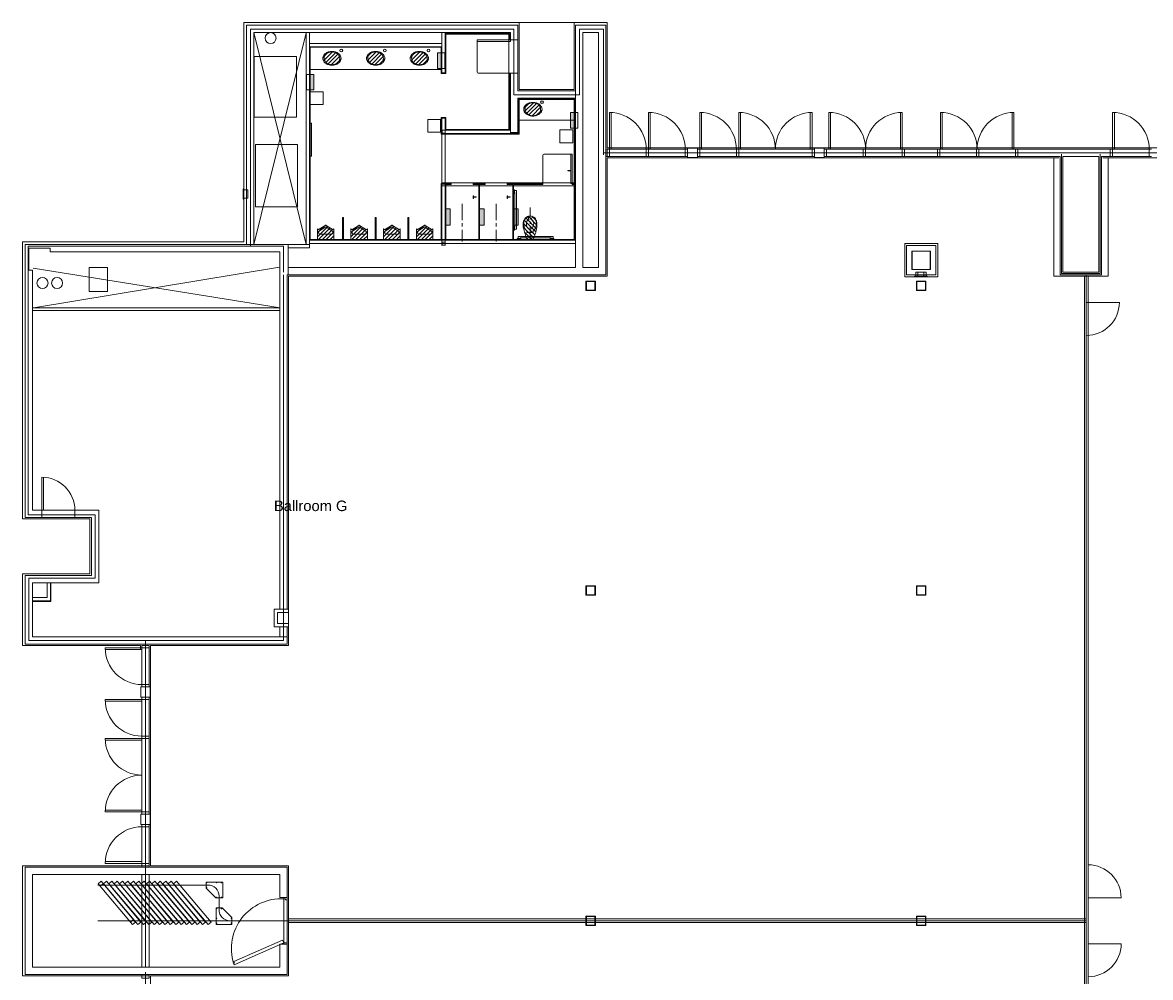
# Model space of a CAD drawing. Header units: inches. Extents: x -413 to 2782, y 7273 to 9795.
# Drawn here: x -413 to 816, y 8738 to 9778 of the extents above; entities that cross this region are included whole.
import ezdxf

# ---------------------------------------------------------------- set-up
doc = ezdxf.new("R2010")
doc.units = ezdxf.units.IN
doc.header["$LTSCALE"] = 16.5
doc.header["$MEASUREMENT"] = 0
doc.linetypes.add('Dash Style-2', pattern=[0.646667, 0.431213, -0.215454])
doc.linetypes.add('Dash Style-6', pattern=[1.724243, 1.077881, -0.215454, 0.215454, -0.215454])
doc.layers.get('0').update_dxf_attribs({"lineweight": 15})
for name, color, linetype, lineweight in [('A-0', 7, 'Continuous', 15), ('A-CONC-OPNG', 3, 'Continuous', 15), ('A-DOOR', 2, 'Continuous', 15), ('A-EQPM', 5, 'Continuous', 15), ('A-FLOR-HRAL', 5, 'Continuous', 15), ('A-FLOR-OPNG', 251, 'Continuous', 15), ('A-FLOR-OVHD', 5, 'Continuous', 15), ('A-FLOR-SPCL', 5, 'Continuous', 15), ('A-FLOR-TPTN', 8, 'Continuous', 15), ('A-PLMB', 5, 'Continuous', 15), ('A-PLMB-STL', 5, 'Continuous', 15), ('A-PLMB-STRL', 5, 'Continuous', 15), ('A-PLMB-TLTS', 5, 'Continuous', 15), ('A-PRTN-CTR', 2, 'Continuous', 15), ('A-PRTN-MOVE', 4, 'Continuous', 15), ('A-PRTN-STK', 6, 'Continuous', 15), ('A-WALL-FI1H', 25, 'Continuous', 15), ('A-WALL-FNSH', 251, 'Continuous', 15), ('A-WALL-FULL', 7, 'Continuous', 15), ('A-WALL-FULL-ACC', 6, 'Continuous', 15), ('A-WALL-HEAD', 14, 'Continuous', 15), ('A-WALL-JAMB', 2, 'Continuous', 15), ('A-WALL-MOVE', 2, 'Continuous', 15), ('FSPEQPA', 251, 'Continuous', 15), ('None', 7, 'Continuous', 5), ('P-EQPM', 7, 'Continuous', 15), ('P-SANR-FIXT', 7, 'Continuous', 15), ('P-SANR-PATT', 5, 'Continuous', 15)]:
    doc.layers.add(name, color=color, linetype=linetype, lineweight=lineweight)
doc.styles.add('Arial (bold)', font='Arial')

# ---------------------------------------------------------------- blocks, each defined once
blk = doc.blocks.new('Group-2-1')
at = {"color": 7, "linetype": 'Continuous', "lineweight": 15}
blk.add_lwpolyline([(-1525.8568, 385.2831, 0.414213562), (-1565.8568, 345.2831), (-1525.8568, 345.2831), (-1525.8568, 347.2271), (-1565.8568, 347.2271)], format="xyb", dxfattribs=at)
blk = doc.blocks.new('Group-3-1')
at = {"color": 7, "linetype": 'Continuous', "lineweight": 15}
blk.add_lwpolyline([(-1525.8568, 441.5361, 0.414213562), (-1565.8568, 401.5361), (-1525.8568, 401.5361), (-1525.8568, 403.4801), (-1565.8568, 403.4801)], format="xyb", dxfattribs=at)
blk = doc.blocks.new('Group-6-1')
at = {"color": 7, "linetype": 'Continuous', "lineweight": 15}
blk.add_lwpolyline([(-428.2678, 1123.7781, 0.414213562), (-468.2678, 1163.7781), (-468.2678, 1123.7781), (-466.3238, 1123.7781), (-466.3238, 1163.7781)], format="xyb", dxfattribs=at)
blk = doc.blocks.new('Group-9-1')
at = {"color": 7, "linetype": 'Continuous', "lineweight": 15}
blk.add_lwpolyline([(-797.5548, 1163.7781), (-797.5548, 1123.7781), (-795.6108, 1123.7781), (-795.6108, 1163.7781, 0.414213562), (-835.6108, 1123.7781, 0.414213562), (-875.6108, 1163.7781), (-875.6108, 1123.7781), (-873.6668, 1123.7781), (-873.6668, 1163.7781)], format="xyb", dxfattribs=at)
blk = doc.blocks.new('Group-10-1')
at = {"color": 7, "linetype": 'Continuous', "lineweight": 15}
blk.add_lwpolyline([(-878.1108, 1123.7781, 0.414213562), (-918.1108, 1163.7781), (-918.1108, 1123.7781), (-916.1668, 1123.7781), (-916.1668, 1163.7781)], format="xyb", dxfattribs=at)
blk = doc.blocks.new('Group-11-1')
at = {"color": 7, "linetype": 'Continuous', "lineweight": 15}
blk.add_lwpolyline([(-933.8608, 1123.7781, 0.414213562), (-973.8608, 1163.7781), (-973.8608, 1123.7781), (-971.9168, 1123.7781), (-971.9168, 1163.7781)], format="xyb", dxfattribs=at)
blk = doc.blocks.new('Group-12-1')
at = {"color": 7, "linetype": 'Continuous', "lineweight": 15}
blk.add_lwpolyline([(-976.3608, 1123.7781, 0.414213562), (-1016.3608, 1163.7781), (-1016.3608, 1123.7781), (-1014.4168, 1123.7781), (-1014.4168, 1163.7781)], format="xyb", dxfattribs=at)
blk = doc.blocks.new('Group-13-1')
at = {"color": 7, "linetype": 'Continuous', "lineweight": 15}
blk.add_lwpolyline([(-1598.8818, 730.2841, 0.414213562), (-1634.8818, 766.2841), (-1634.8818, 730.2841), (-1633.1318, 730.2841), (-1633.1318, 766.2841)], format="xyb", dxfattribs=at)
blk = doc.blocks.new('Group-53-1')
at = {"color": 7, "linetype": 'Continuous', "lineweight": 15}
blk.add_lwpolyline([(-1124.3608, 1206.7791), (-1159.3608, 1206.7791, -0.414213562), (-1160.3608, 1207.7791), (-1160.3608, 1242.7791), (-1124.3608, 1242.7791), (-1124.3608, 1241.0291), (-1160.3608, 1241.0291)], format="xyb", dxfattribs=at)
blk = doc.blocks.new('SYM0037')
at = {"color": 7, "linetype": 'Continuous', "lineweight": 15}
for p, q in [((0, 9.03), (0, -9.03)), ((0, 9.03), (11.822, 9.03)), ((5.788, -5.657), (5.788, 5.657)), ((8.893, 7.693), (6.56, 7.591)), ((14.004, 0), (8.893, 7.693)), ((14.004, 0), (8.893, -7.693)), ((10.61, 8.1), (15.361, 0.495)), ((0, -9.03), (11.822, -9.03)), ((8.893, -7.693), (6.56, -7.591)), ((10.61, -8.1), (15.361, -0.495))]:
    blk.add_line(p, q, dxfattribs=at)
for centre, radius, start, end in [((7.846, 5.956), 2.079, 128.203655, 188.267267), ((10.712, 9.222), 1.127, 264.805571, 350.187349), ((14.947, 0), 0.645, 0, 50.094345), ((14.947, 0), 0.645, 309.907885, 0), ((7.846, -5.956), 2.08, 171.733526, 231.795423), ((10.712, -9.222), 1.126, 9.813518, 95.194889)]:
    blk.add_arc(centre, radius, start, end, dxfattribs=at)
at = {"layer": 'P-SANR-PATT', "color": 5, "linetype": 'Continuous', "lineweight": 15}
for p, q in [((0, 4.905), (4.125, 9.03)), ((0, 0.662), (8.368, 9.03)), ((0, -3.581), (11.022, 7.441)), ((0, -7.823), (12.653, 4.83)), ((3.036, -9.03), (14.285, 2.219)), ((7.279, -9.03), (14.608, -1.7)), ((11.522, -9.03), (11.755, -8.797))]:
    blk.add_line(p, q, dxfattribs=at)
blk = doc.blocks.new('Group-54-1')
at = {"color": 7, "linetype": 'Continuous', "lineweight": 15}
blk.add_lwpolyline([(-1088.8608, 1086.2841), (-1088.8608, 1117.2841, -0.414213562), (-1087.8608, 1118.2841), (-1056.8608, 1118.2841), (-1056.8608, 1086.2841), (-1058.4158, 1086.2841), (-1058.4158, 1118.2841)], format="xyb", dxfattribs=at)
blk = doc.blocks.new('SYM0035')
at = {"color": 7, "linetype": 'Continuous', "lineweight": 15}
blk.add_line((22, 1.3), (24.2, 2.1), dxfattribs=at)
blk.add_lwpolyline([(0, -2.4), (0, 2.4), (0.5, 3.5), (3.2, 4.5), (4.8, 5.1), (6.2, 5.5), (7.8, 6.1), (9.9, 6.6), (11.4, 7), (13.5, 7.4), (15.5, 7.5), (17.2, 7.5), (18.5, 7.4), (19.9, 7.1), (21.2, 6.6), (22.4, 5.9), (23.5, 5), (24.4, 3.9), (25.1, 2.7), (25.6, 1.4), (25.9, 0), (25.6, -1.4), (25.1, -2.7), (24.4, -3.9), (23.5, -5), (22.4, -5.9), (21.2, -6.6), (19.9, -7.1), (18.5, -7.4), (17.2, -7.5), (15.5, -7.5), (13.5, -7.4), (11.4, -7), (9.9, -6.6), (7.8, -6.1), (6.2, -5.5), (4.8, -5.1), (3.2, -4.5), (0.5, -3.5)], close=True, dxfattribs=at)
for points in [[(17.3, -6.9, -0.074944), (13.7, -6.3), (13.7, -6.3, -0.085417), (10.8, -4.9), (10.8, -4.9), (10.8, -4.9, -0.066352), (9.4, -3.5), (9.4, -3.5), (7.8, -3.5), (7.8, 3.5), (9.4, 3.5), (9.4, 3.5, -0.066352), (10.8, 4.9), (10.8, 4.9), (10.8, 4.9, -0.085417), (13.7, 6.3), (13.7, 6.3, -0.07494), (17.3, 6.9)], [(11.7, 1.6, 0.330681), (11.7, -1.6)]]:
    blk.add_lwpolyline(points, format="xyb", dxfattribs=at)
blk.add_lwpolyline([(22, -1.3), (24.2, -2.1)], dxfattribs=at)
for centre, radius, start, end in [((15.2, -1.1), 4.43, 126.6679, 141.8636), ((16.5, -2.8), 6.56, 107.1419, 126.6744), ((17.3, -5.5), 9.38, 90, 107.1409), ((17.6, -0.9), 7.84, 29.5954, 91.9438), ((17.3, -5.5), 9.38, 72.8591, 90), ((17.8, 0.3), 3.91, 16.2332, 53.7693), ((21.8, 1.8), 0.5, 234.529, 288.1775), ((24, 2.6), 0.5, 288.2901, 45.6479), ((15.2, 1.1), 4.43, 218.1361, 233.3323), ((16.5, 2.8), 6.56, 233.3258, 252.8578), ((17.3, 5.5), 9.38, 252.8573, 270), ((17.6, 0.9), 7.84, 268.0563, 330.4045), ((17.3, 5.5), 9.38, 270, 287.1429), ((17.8, -0.3), 3.91, 306.2428, 343.7714), ((21.8, -1.8), 0.5, 71.7099, 125.5643), ((24, -2.6), 0.501, 314.3526, 71.7134)]:
    blk.add_arc(centre, radius, start, end, dxfattribs=at)
at = {"layer": 'P-SANR-PATT', "color": 5, "linetype": 'Continuous', "lineweight": 15}
for p, q in [((0, -1.8), (7.9, 6.1)), ((0, 2.4), (1.4, 3.8)), ((2, -4), (13.5, 7.4)), ((5.1, -5.2), (17.8, 7.5)), ((8.4, -6.2), (21.2, 6.6)), ((11.7, -7.1), (23.6, 4.8)), ((15.6, -7.5), (25.3, 2.2)), ((20.3, -7), (25.4, -1.9))]:
    blk.add_line(p, q, dxfattribs=at)
blk = doc.blocks.new('SYM0043')
at = {"color": 7, "linetype": 'Continuous', "lineweight": 15}
for points in [[(-10, 0), (-10, 0, 0.126718), (-9.3, -2.8), (-9.3, -2.8, 0.106205), (-7.1, -5.3, 0.085793), (-3.9, -6.9), (-3.9, -6.9, 0.075405), (0, -7.5), (0, -7.5), (0, -7.5, 0.075405), (3.9, -6.9), (3.9, -6.9, 0.085817), (7.1, -5.3, 0.10621), (9.3, -2.8), (9.3, -2.8, 0.126718), (10, 0), (10, 0), (10, 0, 0.126718), (9.3, 2.8), (9.3, 2.8, 0.106205), (7.1, 5.3, 0.085793), (3.9, 6.9), (3.9, 6.9, 0.075405), (0, 7.5), (0, 7.5), (0, 7.5, 0.075405), (-3.9, 6.9), (-3.9, 6.9, 0.085817), (-7.1, 5.3, 0.10621), (-9.3, 2.8), (-9.3, 2.8, 0.126718), (-10, 0), (-10, 0)], [(-8.5, 0), (-8.5, 0, 0.11701), (-7.9, -2.6), (-7.9, -2.6, 0.104417), (-6, -5), (-6, -5, 0.090268), (-3.3, -6.4), (-3.3, -6.4), (-3.3, -6.4, 0.082336), (0, -7), (0, -7), (0, -7, 0.082336), (3.3, -6.4), (3.3, -6.4), (3.3, -6.4, 0.090268), (6, -5), (6, -5, 0.10434), (7.9, -2.6), (7.9, -2.6, 0.11701), (8.5, 0), (8.5, 0), (8.5, 0, 0.11701), (7.9, 2.6), (7.9, 2.6, 0.104417), (6, 5), (6, 5, 0.090268), (3.3, 6.4), (3.3, 6.4), (3.3, 6.4, 0.082336), (0, 7), (0, 7), (0, 7, 0.082336), (-3.3, 6.4), (-3.3, 6.4), (-3.3, 6.4, 0.090268), (-6, 5), (-6, 5, 0.10434), (-7.9, 2.6), (-7.9, 2.6, 0.11701), (-8.5, 0), (-8.5, 0)]]:
    blk.add_lwpolyline(points, format="xyb", close=True, dxfattribs=at)
at = {"layer": 'P-SANR-PATT', "color": 5, "linetype": 'Continuous', "lineweight": 15}
for p, q in [((-9.9, 0.8), (-3.8, 6.9)), ((-9.3, -2.8), (1, 7.5)), ((-7.4, -5.1), (4.5, 6.7)), ((-4.7, -6.6), (7.2, 5.2)), ((-1.2, -7.4), (9.2, 3)), ((3.4, -7.1), (10, -0.5))]:
    blk.add_line(p, q, dxfattribs=at)
blk = doc.blocks.new('FLRBOX')
at = {"layer": 'A-EQPM', "color": 5, "linetype": 'Continuous', "lineweight": 15}
blk.add_line((-5.15, -5.15), (-5.15, 5.15), dxfattribs=at)
for points in [[(5.15, 5.15), (-5.15, 5.15), (-5.15, -5.15), (5.15, -5.15)], [(4.65, 4.65), (-4.65, 4.65), (-4.65, -4.65), (4.65, -4.65)]]:
    blk.add_lwpolyline(points, close=True, dxfattribs=at)
blk = doc.blocks.new('HOOK')
at = {"layer": 'A-FLOR-SPCL', "color": 5, "linetype": 'Continuous', "lineweight": 15}
blk.add_lwpolyline([(1.5, 0), (-1.5, 0), (-1.5, -0.25), (-0.097, -0.25), (-0.097, -3.25), (0.153, -3.25), (0.153, -0.25), (1.25, -0.25), (1.5, -0.25), (1.5, 0)], dxfattribs=at)
blk = doc.blocks.new('TOILETPAPER')
at = {"layer": 'A-FLOR-SPCL', "color": 5, "linetype": 'Continuous', "lineweight": 15}
for p, q in [((-9, 0), (-9, -5)), ((9, 0), (-9, 0)), ((9, -5), (9, 0)), ((-9, -5), (9, -5))]:
    blk.add_line(p, q, dxfattribs=at)
at = {"layer": 'A-FLOR-SPCL', "color": 5, "linetype": 'Continuous', "lineweight": 5}
blk.add_solid([(9, 0), (9, -5), (-9, 0), (-9, -5)], dxfattribs=at)
blk = doc.blocks.new('SYM0059')
at = {"color": 7, "linetype": 'Continuous', "lineweight": 15}
for p, q in [((-1, 43), (-3, 43)), ((-3, 43), (-3, 5)), ((-1, 41), (-1.5, 41)), ((-1.5, 41), (-1.5, 7)), ((-22.487, 18), (-34.604, 18)), ((-17.019, 18), (-19.372, 18)), ((0, 18), (-14.319, 18)), ((-53, 3), (-53, 1)), ((-11, 3), (-53, 3)), ((-51, 1), (-53, 1)), ((-51, 1.5), (-51, 1)), ((-13, 1.5), (-51, 1.5)), ((-13, 1), (-13, 1.5)), ((-11, 1), (-11, 3)), ((-3, 5), (-1, 5)), ((-1.5, 7), (-1, 7)), ((-1, 7), (-1, 5))]:
    blk.add_line(p, q, dxfattribs=at)
at = {"color": 7, "linetype": 'Dash Style-6', "lineweight": 15}
for p, q in [((-29.882, 18), (-22.487, 18)), ((-19.372, 18), (-17.019, 18)), ((-14.319, 18), (0, 18))]:
    blk.add_line(p, q, dxfattribs=at)
at = {"color": 7, "linetype": 'Continuous', "lineweight": 15}
for points in [[(-1, 40), (-1, 44), (0, 44), (0, 40)], [(-54, 1), (-50, 1), (-50, 0), (-54, 0)], [(-14, 1), (-10, 1), (-10, 0), (-14, 0)], [(-1, 4), (-1, 8), (0, 8), (0, 4)]]:
    blk.add_lwpolyline(points, close=True, dxfattribs=at)
blk = doc.blocks.new('PAPTOWEL')
at = {"layer": 'A-FLOR-SPCL', "color": 5, "linetype": 'Continuous', "lineweight": 15}
blk.add_line((8.5, 0), (-8.5, 0), dxfattribs=at)
blk.add_lwpolyline([(-8.5, -4), (8.5, -4), (8.5, 4), (-8.5, 4)], close=True, dxfattribs=at)
at = {"layer": 'A-FLOR-SPCL', "color": 5, "linetype": 'Continuous', "lineweight": 5}
blk.add_solid([(8.5, 0), (8.5, -4), (-8.5, 0), (-8.5, -4)], dxfattribs=at)
blk = doc.blocks.new('TRASHCAN')
at = {"layer": 'A-FLOR-SPCL', "color": 5, "linetype": 'Continuous', "lineweight": 15}
blk.add_lwpolyline([(0, -14), (14, -14), (14, 0), (0, 0)], close=True, dxfattribs=at)
blk = doc.blocks.new('MIRROR')
at = {"layer": 'A-FLOR-SPCL', "color": 5, "linetype": 'Continuous', "lineweight": 15}
blk.add_lwpolyline([(-18, -1.5), (18, -1.5), (18, 0), (-18, 0)], close=True, dxfattribs=at)
at = {"layer": 'A-FLOR-SPCL', "color": 5, "linetype": 'Continuous', "lineweight": 5}
blk.add_solid([(18, -1.5), (18, 0), (-18, -1.5), (-18, 0)], dxfattribs=at)
blk = doc.blocks.new('FXC')
at = {"layer": 'P-EQPM', "color": 7, "linetype": 'Continuous', "lineweight": 15}
for p, q in [((-5.75, 5), (-5.75, 4.5)), ((5.75, 5), (-5.75, 5)), ((5.75, 4.5), (-5.75, 4.5)), ((5.75, 5), (5.75, 4.5))]:
    blk.add_line(p, q, dxfattribs=at)
blk.add_lwpolyline([(-4.5, 4.5), (4.5, 4.5), (4.5, 0), (-4.5, 0)], close=True, dxfattribs=at)
blk = doc.blocks.new('FX')
at = {"layer": 'FSPEQPA', "color": 7, "rotation": -90}
blk.add_blockref('FXC', (-4.5, 0), dxfattribs=at)
blk = doc.blocks.new('11-90-DT')
at = {"color": 7, "linetype": 'Continuous', "lineweight": 15}
for p, q in [((-1.999, -8.5), (8.501, 2)), ((15.001, 2), (8.501, 2)), ((15.001, -16), (15.001, 2)), ((-1.999, -8.5), (-1.999, -16)), ((-1.999, -16), (15.001, -16))]:
    blk.add_line(p, q, dxfattribs=at)
for centre, radius in [((9.375, 1.375), 0.266), ((14.625, 1.375), 0.266), ((-1.499, -9.375), 0.265), ((14.501, -9.375), 0.265), ((-1.499, -14.625), 0.265), ((14.501, -14.625), 0.265)]:
    blk.add_circle(centre, radius, dxfattribs=at)
blk = doc.blocks.new('Group-74-1')
at = {"layer": 'A-FLOR-HRAL', "color": 7, "linetype": 'Continuous', "lineweight": 5}
for p, q in [((-1366.1558, 284.7821), (-497.0308, 284.7821)), ((-1365.9558, 282.7821), (-496.8308, 282.7821)), ((-1366.0808, 280.7821), (-496.9558, 280.7821))]:
    blk.add_line(p, q, dxfattribs=at)
blk = doc.blocks.new('Group-76-1')
at = {"layer": 'A-FLOR-HRAL', "color": 7, "linetype": 'Continuous', "lineweight": 5}
for p, q in [((-498.8808, 985.1821), (-498.8808, -1138.3199)), ((-496.8808, 985.2821), (-496.8808, -1138.2199)), ((-494.8808, 985.1821), (-494.8808, -1138.3199))]:
    blk.add_line(p, q, dxfattribs=at)
blk = doc.blocks.new('Group-78-1')
at = {"color": 7, "linetype": 'Continuous', "lineweight": 15}
blk.add_lwpolyline([(-699.3248, 1163.7781), (-699.3248, 1123.7781), (-697.3808, 1123.7781), (-697.3808, 1163.7781, 0.414213562), (-737.3808, 1123.7781, 0.414213562), (-777.3808, 1163.7781), (-777.3808, 1123.7781), (-775.4368, 1123.7781), (-775.4368, 1163.7781)], format="xyb", dxfattribs=at)
blk = doc.blocks.new('Group-79-1')
at = {"color": 7, "linetype": 'Continuous', "lineweight": 15}
blk.add_lwpolyline([(-577.7688, 1163.7791), (-577.7688, 1123.7791), (-575.8248, 1123.7791), (-575.8248, 1163.7791, 0.414213562), (-615.8248, 1123.7791, 0.414213562), (-655.8248, 1163.7791), (-655.8248, 1123.7791), (-653.8808, 1123.7791), (-653.8808, 1163.7791)], format="xyb", dxfattribs=at)
blk = doc.blocks.new('Group-85-1')
at = {"color": 7, "linetype": 'Continuous', "lineweight": 15}
blk.add_lwpolyline([(-1525.8568, 441.5891, -0.414213562), (-1565.8568, 481.5891), (-1525.8568, 481.5891), (-1525.8568, 479.6451), (-1565.8568, 479.6451)], format="xyb", dxfattribs=at)
blk = doc.blocks.new('Group-86-1')
at = {"color": 7, "linetype": 'Continuous', "lineweight": 15}
blk.add_lwpolyline([(-1525.8568, 484.0331, -0.414213562), (-1565.8568, 524.0331), (-1525.8568, 524.0331), (-1525.8568, 522.0891), (-1565.8568, 522.0891)], format="xyb", dxfattribs=at)
blk = doc.blocks.new('Group-87-1')
at = {"color": 7, "linetype": 'Continuous', "lineweight": 15}
blk.add_lwpolyline([(-1525.8568, 540.2821, -0.414213562), (-1565.8568, 580.2821), (-1525.8568, 580.2821), (-1525.8568, 578.3381), (-1565.8568, 578.3381)], format="xyb", dxfattribs=at)
blk = doc.blocks.new('Group-101-1')
at = {"layer": 'A-WALL-FNSH', "color": 7, "linetype": 'Continuous', "lineweight": 15}
for p, q in [((-694.7438, 984.7911), (-694.7438, 1020.7911)), ((-658.7438, 1020.7911), (-694.7438, 1020.7911)), ((-658.7438, 984.7911), (-658.7438, 1020.7911)), ((-658.7438, 984.7911), (-694.7438, 984.7911))]:
    blk.add_line(p, q, dxfattribs=at)
at = {"layer": 'A-WALL-FULL-ACC', "color": 7, "linetype": 'Continuous', "lineweight": 15}
for points in [[(-692.7438, 986.7821), (-660.7438, 986.7821), (-660.7438, 1018.7821), (-692.7438, 1018.7821)], [(-686.7438, 992.7821), (-666.7438, 992.7821), (-666.7438, 1012.7821), (-686.7438, 1012.7821)]]:
    blk.add_lwpolyline(points, close=True, dxfattribs=at)
at = {"layer": 'P-EQPM', "color": 7, "xscale": -1, "rotation": 90}
blk.add_blockref('FX', (-675.8828, 985.2911), dxfattribs=at)
blk = doc.blocks.new('Group-102-1')
at = {"layer": 'A-CONC-OPNG', "color": 7, "linetype": 'Continuous', "lineweight": 15}
for points in [[(-1357.4178, 1158.7781), (-1357.4178, 1224.7781), (-1403.4178, 1224.7781), (-1403.4178, 1158.7781)], [(-1356.1198, 1060.7781), (-1356.1198, 1128.7781), (-1402.1198, 1128.7781), (-1402.1198, 1060.7781)], [(-1583.4178, 994.7781), (-1563.4178, 994.7781), (-1563.4178, 968.7781), (-1583.4178, 968.7781)]]:
    blk.add_lwpolyline(points, close=True, dxfattribs=at)
at = {"layer": 'A-DOOR', "color": 7, "linetype": 'Continuous', "lineweight": 15}
for p, q in [((-496.8808, 956.7781), (-460.8808, 956.7781)), ((-494.8808, 307.7841), (-458.8808, 307.7841)), ((-494.8778, 257.7781), (-458.8778, 257.7821))]:
    blk.add_line(p, q, dxfattribs=at)
at = {"layer": 'A-DOOR', "color": 7, "linetype": 'Dash Style-2', "lineweight": 5}
blk.add_lwpolyline([(-496.8808, 956.7781), (-496.8808, 986.7821)], dxfattribs=at)
at = {"layer": 'A-DOOR', "color": 7, "linetype": 'Continuous', "lineweight": 15}
for centre, start, end in [((-496.8808, 956.7781), 270, 0), ((-494.8808, 307.7841), 0, 90), ((-494.8778, 257.7781), 270.0063662, 0.0063662)]:
    blk.add_arc(centre, 36, start, end, dxfattribs=at)
at = {"layer": 'A-FLOR-OPNG', "color": 7, "linetype": 'Continuous', "lineweight": 15}
for p, q in [((-1403.8808, 1251.0301), (-1346.8108, 1019.7811)), ((-1346.8108, 1250.7311), (-1403.8808, 1019.7811)), ((-1644.4458, 994.2501), (-1375.2998, 950.7801)), ((-1375.7238, 995.0101), (-1644.0218, 950.7801))]:
    blk.add_line(p, q, dxfattribs=at)
at = {"layer": 'A-FLOR-OVHD', "color": 7, "linetype": 'Continuous', "lineweight": 15}
blk.add_line((-1114.8608, 1261.7801), (-1054.8608, 1261.7801), dxfattribs=at)
at = {"layer": 'A-FLOR-SPCL', "color": 7, "linetype": 'Dash Style-6', "lineweight": 15}
for p, q in [((-1176.8608, 1064.2831), (-1176.8608, 1023.2831)), ((-1139.8608, 1064.2831), (-1139.8608, 1023.2831))]:
    blk.add_line(p, q, dxfattribs=at)
at = {"layer": 'A-FLOR-SPCL', "color": 7, "linetype": 'Continuous', "lineweight": 15}
for centre in [(-1308.5788, 1231.2791), (-1261.0118, 1231.2791), (-1213.4458, 1231.2791), (-1089.9048, 1175.0681)]:
    blk.add_circle(centre, 1.5, dxfattribs=at)
at = {"layer": 'A-FLOR-TPTN', "color": 7, "linetype": 'Continuous', "lineweight": 15}
for p, q in [((-1194.8608, 1086.2841), (-1188.8608, 1086.2841)), ((-1194.8608, 1085.2841), (-1188.8608, 1085.2841)), ((-1188.8608, 1085.2841), (-1188.8608, 1086.2841)), ((-1164.8608, 1085.2841), (-1164.8608, 1086.2841)), ((-1164.8608, 1086.2841), (-1158.8608, 1086.2841)), ((-1164.8608, 1085.2841), (-1158.8608, 1085.2841)), ((-1158.8608, 1086.2841), (-1151.8608, 1086.2841)), ((-1158.8608, 1086.2841), (-1158.8608, 1025.2841)), ((-1157.8608, 1085.2841), (-1157.8608, 1025.2841)), ((-1157.8608, 1085.2841), (-1151.8608, 1085.2841)), ((-1151.8608, 1085.2841), (-1151.8608, 1086.2841)), ((-1127.8608, 1085.2841), (-1127.8608, 1086.2841)), ((-1127.8608, 1086.2841), (-1088.8608, 1086.2841)), ((-1127.8608, 1085.2841), (-1121.8608, 1085.2841)), ((-1121.8608, 1085.2841), (-1121.8608, 1025.2841)), ((-1120.8608, 1085.2841), (-1120.8608, 1025.2841)), ((-1120.8608, 1085.2841), (-1088.8608, 1085.2841)), ((-1088.8608, 1086.2841), (-1088.8608, 1085.2841)), ((-1056.8608, 1086.2841), (-1056.8608, 1085.2841)), ((-1056.8608, 1086.2841), (-1054.8608, 1086.2841)), ((-1056.8608, 1085.2841), (-1054.8608, 1085.2841))]:
    blk.add_line(p, q, dxfattribs=at)
for points in [[(-1307.3548, 1025.2841), (-1307.3548, 1049.2841), (-1306.3548, 1049.2841), (-1306.3548, 1025.2841)], [(-1271.6478, 1025.2841), (-1271.6478, 1049.2841), (-1270.6478, 1049.2841), (-1270.6478, 1025.2841)], [(-1235.9418, 1025.2841), (-1235.9418, 1049.2841), (-1234.9418, 1049.2841), (-1234.9418, 1025.2841)]]:
    blk.add_lwpolyline(points, dxfattribs=at)
at = {"layer": 'A-PLMB', "color": 7, "linetype": 'Continuous', "lineweight": 15}
for centre in [(-1385.6368, 1244.7801), (-1634.1198, 977.8891), (-1618.1828, 977.8891)]:
    blk.add_circle(centre, 6, dxfattribs=at)
at = {"layer": 'A-PLMB-STL', "color": 7, "linetype": 'Continuous', "lineweight": 15}
for points in [[(-1198.2858, 1141.1421, -0.414213562), (-1198.7858, 1141.6421), (-1198.7858, 1144.1421, -0.414213562), (-1198.2858, 1144.6421), (-1195.7858, 1144.6421, -0.414213562), (-1195.2858, 1144.1421), (-1195.2858, 1141.6421, -0.414213562), (-1195.7858, 1141.1421)], [(-1198.2858, 1141.3921, -0.414213562), (-1198.5358, 1141.6421), (-1198.5358, 1144.1421, -0.414213562), (-1198.2858, 1144.3921), (-1195.7858, 1144.3921, -0.414213562), (-1195.5358, 1144.1421), (-1195.5358, 1141.6421, -0.414213562), (-1195.7858, 1141.3921)], [(-1198.2858, 1019.0341, -0.414213562), (-1198.7858, 1019.5341), (-1198.7858, 1022.0341, -0.414213562), (-1198.2858, 1022.5341), (-1195.7858, 1022.5341, -0.414213562), (-1195.2858, 1022.0341), (-1195.2858, 1019.5341, -0.414213562), (-1195.7858, 1019.0341)], [(-1198.2858, 1019.2841, -0.414213562), (-1198.5358, 1019.5341), (-1198.5358, 1022.0341, -0.414213562), (-1198.2858, 1022.2841), (-1195.7858, 1022.2841, -0.414213562), (-1195.5358, 1022.0341), (-1195.5358, 1019.5341, -0.414213562), (-1195.7858, 1019.2841)]]:
    blk.add_lwpolyline(points, format="xyb", close=True, dxfattribs=at)
at = {"layer": 'A-PLMB-STRL', "color": 7, "linetype": 'Continuous', "lineweight": 15}
for p, q in [((-1198.8838, 1144.7271), (-1198.8838, 1018.9241)), ((-1195.3838, 1144.7271), (-1195.3838, 1018.9241)), ((-1198.8838, 1087.2371), (-1053.3608, 1087.2371)), ((-1198.8838, 1083.7371), (-1053.3608, 1083.7371))]:
    blk.add_line(p, q, dxfattribs=at)
at = {"layer": 'A-PLMB-TLTS', "color": 7, "linetype": 'Continuous', "lineweight": 15}
for p, q in [((-1199.7358, 1210.7811), (-1342.5608, 1210.7811)), ((-1114.8608, 1155.2841), (-1054.8608, 1155.2841))]:
    blk.add_line(p, q, dxfattribs=at)
at = {"layer": 'A-PRTN-CTR', "color": 7, "linetype": 'Continuous', "lineweight": 15}
for p, q in [((-1573.7998, 321.7821), (-1453.7888, 321.7821)), ((-1441.7888, 294.7821), (-1441.7888, 309.7821)), ((-1573.7998, 282.7821), (-496.8798, 282.7821))]:
    blk.add_line(p, q, dxfattribs=at)
for centre, start, end in [((-1453.7888, 309.7821), 0, 90), ((-1429.7888, 294.7821), 180, 270)]:
    blk.add_arc(centre, 12, start, end, dxfattribs=at)
at = {"layer": 'A-PRTN-MOVE', "color": 7, "linetype": 'Continuous', "lineweight": 15}
for p, q in [((-1371.0058, 308.2821), (-1371.0058, 257.2821)), ((-1367.5058, 308.2821), (-1367.5058, 257.2821)), ((-1369.2558, 306.7821), (-1371.0058, 306.7821)), ((-1369.2558, 305.5321), (-1369.2558, 306.7821)), ((-1369.2558, 305.5321), (-1367.5058, 305.5321)), ((-1371.0058, 258.7821), (-1367.5058, 258.7821))]:
    blk.add_line(p, q, dxfattribs=at)
at = {"layer": 'A-PRTN-STK', "color": 7, "linetype": 'Continuous', "lineweight": 15}
for p, q in [((-1573.5498, 323.2301), (-1570.2998, 325.9691)), ((-1535.9338, 278.5901), (-1573.5498, 323.2301)), ((-1571.1738, 320.4101), (-1567.9238, 323.1491)), ((-1570.2998, 325.9691), (-1532.6838, 281.3291)), ((-1567.7418, 323.2301), (-1564.4918, 325.9691)), ((-1530.1268, 278.5901), (-1567.7418, 323.2301)), ((-1564.4918, 325.9691), (-1526.8768, 281.3291)), ((-1561.8668, 323.2301), (-1558.6168, 325.9691)), ((-1524.2518, 278.5901), (-1561.8668, 323.2301)), ((-1558.6168, 325.9691), (-1521.0018, 281.3291)), ((-1555.9918, 323.2301), (-1552.7418, 325.9691)), ((-1518.3768, 278.5901), (-1555.9918, 323.2301)), ((-1552.7418, 325.9691), (-1515.1268, 281.3291)), ((-1550.1168, 323.2301), (-1546.8668, 325.9691)), ((-1512.5018, 278.5901), (-1550.1168, 323.2301)), ((-1546.8668, 325.9691), (-1509.2518, 281.3291)), ((-1544.2418, 323.2301), (-1540.9918, 325.9691)), ((-1506.6268, 278.5901), (-1544.2418, 323.2301)), ((-1540.9918, 325.9691), (-1503.3768, 281.3291)), ((-1538.3668, 323.2301), (-1535.1168, 325.9691)), ((-1500.7518, 278.5901), (-1538.3668, 323.2301)), ((-1535.1168, 325.9691), (-1497.5018, 281.3291)), ((-1532.4918, 323.2301), (-1529.2418, 325.9691)), ((-1494.8768, 278.5901), (-1532.4918, 323.2301)), ((-1529.2418, 325.9691), (-1491.6268, 281.3291)), ((-1526.6168, 323.2301), (-1523.3668, 325.9691)), ((-1489.0018, 278.5901), (-1526.6168, 323.2301)), ((-1523.3668, 325.9691), (-1485.7518, 281.3291)), ((-1520.7418, 323.2301), (-1517.4918, 325.9691)), ((-1483.1268, 278.5901), (-1520.7418, 323.2301)), ((-1517.4918, 325.9691), (-1479.8768, 281.3291)), ((-1514.8668, 323.2301), (-1511.6168, 325.9691)), ((-1477.2518, 278.5901), (-1514.8668, 323.2301)), ((-1511.6168, 325.9691), (-1474.0018, 281.3291)), ((-1508.9918, 323.2301), (-1505.7418, 325.9691)), ((-1471.3768, 278.5901), (-1508.9918, 323.2301)), ((-1505.7418, 325.9691), (-1468.1268, 281.3291)), ((-1503.1168, 323.2301), (-1499.8668, 325.9691)), ((-1465.5018, 278.5901), (-1503.1168, 323.2301)), ((-1499.8668, 325.9691), (-1462.2518, 281.3291)), ((-1497.2418, 323.2301), (-1493.9918, 325.9691)), ((-1459.6268, 278.5901), (-1497.2418, 323.2301)), ((-1493.9918, 325.9691), (-1456.3768, 281.3291)), ((-1491.3668, 323.2301), (-1488.1168, 325.9691)), ((-1453.7518, 278.5901), (-1491.3668, 323.2301)), ((-1488.1168, 325.9691), (-1450.5018, 281.3291)), ((-1538.3098, 281.4101), (-1535.0598, 284.1491)), ((-1532.6838, 281.3291), (-1535.9338, 278.5901)), ((-1526.8768, 281.3291), (-1530.1268, 278.5901)), ((-1521.0018, 281.3291), (-1524.2518, 278.5901)), ((-1515.1268, 281.3291), (-1518.3768, 278.5901)), ((-1509.2518, 281.3291), (-1512.5018, 278.5901)), ((-1503.3768, 281.3291), (-1506.6268, 278.5901)), ((-1497.5018, 281.3291), (-1500.7518, 278.5901)), ((-1491.6268, 281.3291), (-1494.8768, 278.5901)), ((-1485.7518, 281.3291), (-1489.0018, 278.5901)), ((-1479.8768, 281.3291), (-1483.1268, 278.5901)), ((-1474.0018, 281.3291), (-1477.2518, 278.5901)), ((-1468.1268, 281.3291), (-1471.3768, 278.5901)), ((-1462.2518, 281.3291), (-1465.5018, 278.5901)), ((-1456.3768, 281.3291), (-1459.6268, 278.5901)), ((-1450.5018, 281.3291), (-1453.7518, 278.5901)), ((-1425.8038, 238.4381), (-1372.7558, 261.8131)), ((-1371.0058, 258.7821), (-1425.1368, 234.7821)), ((-1371.0058, 258.7821), (-1372.7558, 261.8131)), ((-1426.0118, 236.2981), (-1424.9288, 236.9231)), ((-1425.1368, 234.7821), (-1426.0118, 236.2981)), ((-1424.9288, 236.9231), (-1425.8038, 238.4381))]:
    blk.add_line(p, q, dxfattribs=at)
blk.add_arc((-1373.7908, 252.2741), 54.5791, 87.0751062, 197.0039835, dxfattribs=at)
at = {"layer": 'A-WALL-FI1H', "color": 7, "linetype": 'Continuous', "lineweight": 5}
for points in [[(-1371.5048, 989.7821), (-1371.5048, 1017.8711), (-1407.4618, 1017.8711), (-1407.4618, 1254.5721), (-1120.6808, 1254.5721), (-1120.6808, 1183.1671), (-1049.2108, 1183.1671), (-1049.2108, 1254.5721), (-1022.8608, 1254.5721), (-1022.8608, 1117.6771)], [(-328.7988, 1119.7791), (-1022.8608, 1119.7791)], [(-523.7438, 1118.4701), (-523.7438, 988.3661), (-481.8288, 988.3661), (-481.8288, 1118.2211)], [(-1649.8808, 1017.8711), (-1649.8818, 725.2841), (-1576.8808, 725.2841), (-1576.8808, 656.2821), (-1648.8828, 656.2821), (-1648.8828, 588.2821), (-1521.8568, 588.2821), (-1521.8568, 232.2801)], [(-1407.4618, 1017.8711), (-1649.8808, 1017.8711)], [(-1521.8568, 588.2821), (-1371.5048, 588.2821), (-1371.5048, 986.7821)], [(-496.8808, -1137.7199), (-496.8808, 986.7821)], [(-1521.8568, 226.7821), (-1521.8568, -21.2169), (-1371.5048, -21.2179), (-1371.5048, -354.7199), (-1577.8858, -354.7199), (-1577.8858, -487.7169)]]:
    blk.add_lwpolyline(points, dxfattribs=at)
at = {"layer": 'A-WALL-FNSH', "color": 7, "linetype": 'Continuous', "lineweight": 15}
for p, q in [((-1114.8608, 1261.7801), (-1414.8808, 1261.7801)), ((-1414.8808, 1261.7801), (-1414.8808, 1022.7811)), ((-1114.8608, 1261.7801), (-1114.8608, 1188.7841)), ((-1054.8608, 1188.7841), (-1054.8608, 1261.7801)), ((-1018.8608, 1261.7801), (-1054.8608, 1261.7801)), ((-1018.8608, 1125.2781), (-1018.8608, 1261.7801)), ((-1125.2358, 1249.9051), (-1195.4858, 1249.9051)), ((-1125.8608, 1249.2801), (-1194.8608, 1249.2801)), ((-1194.8608, 1249.2801), (-1194.8608, 1206.2841)), ((-1125.8608, 1249.2801), (-1125.8608, 1242.7791)), ((-1125.2358, 1249.9051), (-1125.2358, 1242.7791)), ((-1342.5608, 1025.2841), (-1342.5608, 1234.7811)), ((-1199.7358, 1234.7811), (-1342.5608, 1234.7811)), ((-1199.7358, 1234.7811), (-1199.7358, 1206.2841)), ((-1194.8608, 1206.2841), (-1199.7358, 1206.2841)), ((-1194.8608, 1206.2841), (-1199.7358, 1206.2841)), ((-1125.8608, 1206.7791), (-1125.8608, 1145.1591)), ((-1125.2358, 1206.7791), (-1125.2358, 1144.5341)), ((-1114.8608, 1188.7841), (-1054.8608, 1188.7841)), ((-1115.4858, 1178.4091), (-1054.2358, 1178.4091)), ((-1115.4858, 1178.4091), (-1115.4858, 1140.9091)), ((-1114.8608, 1177.7841), (-1054.8608, 1177.7841)), ((-1114.8608, 1177.7841), (-1114.8608, 1140.2841)), ((-1054.8608, 1025.2841), (-1054.8608, 1177.7841)), ((-1054.2358, 1024.6591), (-1054.2358, 1178.4091)), ((-1199.7358, 1140.2841), (-1199.7358, 1158.2841)), ((-1194.8608, 1158.2841), (-1199.7358, 1158.2841)), ((-1194.8608, 1145.1591), (-1194.8608, 1158.2841)), ((-1125.8608, 1145.1591), (-1194.8608, 1145.1591)), ((-1117.2388, 1140.2841), (-1199.7358, 1140.2841)), ((-1114.8608, 1140.2841), (-1125.8608, 1140.2841)), ((-1115.4858, 1140.9091), (-1125.2358, 1140.9091)), ((-1018.8608, 1125.2781), (-334.8808, 1125.2781)), ((-1018.8608, 985.2821), (-1018.8608, 1114.2781)), ((-526.8808, 1114.2781), (-1018.8608, 1114.2781)), ((-532.3808, 985.2821), (-532.3808, 1114.2781)), ((-478.8808, 1114.2811), (-334.8808, 1114.2801)), ((-472.8808, 985.2821), (-472.8808, 1114.2811)), ((-1199.7358, 1086.2841), (-1194.8608, 1086.2841)), ((-1199.7358, 1086.2841), (-1199.7358, 1025.2841)), ((-1194.8608, 1086.2841), (-1194.8608, 1025.2841)), ((-1414.8808, 1022.7811), (-1655.8818, 1022.7811)), ((-1655.8818, 720.7821), (-1655.8818, 1022.7811)), ((-1342.5608, 1025.2841), (-1054.8608, 1025.2841)), ((-1018.8608, 985.2821), (-1366.0058, 985.2821)), ((-1366.0058, 582.7821), (-1366.0058, 985.2821)), ((-472.8808, 985.2821), (-532.3808, 985.2821)), ((-1582.3818, 720.7821), (-1655.8818, 720.7821)), ((-1582.3818, 660.7821), (-1582.3818, 720.7821)), ((-1655.8818, 582.7821), (-1655.8818, 660.7821)), ((-1582.3818, 660.7821), (-1655.8818, 660.7821)), ((-1624.8808, 630.7821), (-1624.8808, 651.2821)), ((-1624.8808, 630.7821), (-1644.8818, 630.7821)), ((-1527.3568, 582.7821), (-1655.8818, 582.7821)), ((-1527.3568, 582.7821), (-1527.3568, 578.7821)), ((-1366.0058, 582.7821), (-1516.3568, 582.7821)), ((-1516.3568, 342.7801), (-1516.3568, 582.7821)), ((-1655.8818, 222.7801), (-1655.8818, 342.7801)), ((-1525.8568, 342.7801), (-1655.8818, 342.7801)), ((-1366.0058, 342.7801), (-1516.3568, 342.7801)), ((-1366.0058, 342.7801), (-1366.0058, 222.7801)), ((-1525.8568, 222.7801), (-1655.8818, 222.7801)), ((-1516.3568, -17.2179), (-1516.3568, 222.7801)), ((-1366.0058, 222.7801), (-1516.3568, 222.7801))]:
    blk.add_line(p, q, dxfattribs=at)
at = {"layer": 'A-WALL-FULL', "color": 7, "linetype": 'Continuous', "lineweight": 15}
for p, q in [((-1346.8108, 1019.7811), (-1346.8108, 1250.7801)), ((-1343.1858, 1016.1561), (-1343.1858, 1250.7801)), ((-1199.1108, 1250.7801), (-1199.1108, 1206.9091)), ((-1195.4858, 1250.7801), (-1195.4858, 1206.9091)), ((-1199.1108, 1239.0311), (-1343.1858, 1239.0311)), ((-1199.1108, 1235.4061), (-1343.1858, 1235.4061)), ((-1195.4858, 1206.9091), (-1199.1108, 1206.9091)), ((-1199.1108, 1140.9091), (-1199.1108, 1157.6591)), ((-1195.4858, 1157.6591), (-1199.1108, 1157.6591)), ((-1195.4858, 1144.5341), (-1195.4858, 1157.6591)), ((-1124.3608, 1144.5341), (-1195.4858, 1144.5341)), ((-1124.3608, 1140.9091), (-1199.1108, 1140.9091)), ((-1199.1108, 1085.6591), (-1195.4858, 1085.6591)), ((-1199.1108, 1085.6591), (-1199.1108, 1025.2841)), ((-1195.4858, 1085.6591), (-1195.4858, 1025.2841)), ((-1343.1858, 1024.6591), (-1053.3608, 1024.6591)), ((-1343.1858, 1021.0341), (-1053.3608, 1021.0341)), ((-1366.3178, 1019.7811), (-1343.1858, 1019.7811)), ((-1366.3178, 1016.1561), (-1343.1858, 1016.1561)), ((-1375.5058, 950.7801), (-1644.8818, 950.7801)), ((-1375.5058, 947.7801), (-1644.8818, 947.7801)), ((-1629.1308, 635.0321), (-1629.1308, 651.2821)), ((-1625.5058, 631.4071), (-1625.5058, 651.2821)), ((-1629.1308, 635.0321), (-1644.8818, 635.0321)), ((-1625.5058, 631.4071), (-1644.8818, 631.4071)), ((-1381.6298, 622.4031), (-1381.6298, 603.1531)), ((-1381.6298, 622.4031), (-1366.0058, 622.4031)), ((-1378.0048, 618.7781), (-1378.0048, 606.7781)), ((-1378.0048, 618.7781), (-1366.0058, 618.7781)), ((-1381.6298, 603.1531), (-1366.0058, 603.1531)), ((-1378.0048, 606.7781), (-1366.0058, 606.7781))]:
    blk.add_line(p, q, dxfattribs=at)
for points in [[(-920.6108, 1114.7781), (-931.3608, 1114.7781), (-931.3608, 1124.7781), (-920.6108, 1124.7781)], [(-793.1108, 1124.7781), (-782.3808, 1124.7781), (-782.3808, 1114.7781), (-793.1108, 1114.7781)], [(-1516.8568, 537.7821), (-1516.8568, 526.5331), (-1526.8568, 526.5331), (-1526.8568, 537.7821)], [(-1516.8568, 399.0361), (-1516.8568, 387.7871), (-1526.8568, 387.7871), (-1526.8568, 399.0361)]]:
    blk.add_lwpolyline(points, close=True, dxfattribs=at)
at = {"layer": 'A-WALL-FULL-ACC', "color": 7, "linetype": 'Continuous', "lineweight": 15}
for p, q in [((-1411.8808, 1019.7811), (-1411.8808, 1258.7801)), ((-1411.8808, 1258.7801), (-1116.3608, 1258.7801)), ((-1116.3608, 1242.7791), (-1116.3608, 1258.7801)), ((-1053.3608, 1258.7801), (-1020.3608, 1258.7801)), ((-1053.3608, 994.7821), (-1053.3608, 1258.7801)), ((-1020.3608, 986.7821), (-1020.3608, 1258.7801)), ((-1403.8808, 1019.7811), (-1403.8808, 1250.7801)), ((-1403.8808, 1250.7801), (-1124.3608, 1250.7801)), ((-1124.3608, 1242.7791), (-1124.3608, 1250.7801)), ((-1124.3608, 1242.7791), (-1116.3608, 1242.7791)), ((-1124.3608, 1242.7791), (-1116.3608, 1242.7791)), ((-1045.3608, 1250.7801), (-1028.3608, 1250.7801)), ((-1045.3608, 994.7821), (-1045.3608, 1250.7801)), ((-1028.3608, 994.7821), (-1028.3608, 1250.7801)), ((-1124.3608, 1206.7791), (-1124.3608, 1140.9091)), ((-1124.3608, 1206.7791), (-1116.3608, 1206.7791)), ((-1116.3608, 1206.7791), (-1116.3608, 1187.2841)), ((-1116.3608, 1187.2841), (-1053.3608, 1187.2841)), ((-1116.3608, 1179.2841), (-1053.3608, 1179.2841)), ((-1116.3608, 1179.2841), (-1116.3608, 1141.7841)), ((-1124.3608, 1141.7841), (-1116.3608, 1141.7841)), ((-1018.8608, 1123.7781), (-1020.3608, 1123.7781)), ((-658.8808, 1123.7791), (-694.8808, 1123.7781)), ((-470.7678, 1123.7781), (-571.3808, 1123.7791)), ((-1018.8608, 1115.7781), (-1020.3608, 1115.7781)), ((-694.8808, 1115.7781), (-658.8808, 1115.7801)), ((-571.3808, 1115.7791), (-525.3808, 1115.7791)), ((-525.3808, 986.7821), (-525.3808, 1115.7791)), ((-522.3808, 1115.7791), (-483.3808, 1115.7801)), ((-522.3808, 989.7821), (-522.3808, 1115.7791)), ((-483.3808, 989.7821), (-483.3808, 1115.7801)), ((-480.3808, 986.7831), (-480.3808, 1115.7811)), ((-480.3808, 1115.7811), (-470.7678, 1115.7811)), ((-1652.8818, 722.2841), (-1652.8818, 1019.7811)), ((-1652.8818, 1019.7811), (-1403.8808, 1019.7811)), ((-1648.8818, 1015.7811), (-1625.8818, 1015.7811)), ((-1648.8818, 991.7801), (-1648.8818, 1015.7811)), ((-1625.8818, 1011.7811), (-1625.8818, 1015.7811)), ((-1625.8818, 1011.7811), (-1375.5058, 1011.7811)), ((-1403.8808, 1019.7811), (-1366.3178, 1019.7811)), ((-1375.5048, 622.4031), (-1375.5058, 1011.7811)), ((-1366.3178, 1019.7811), (-1366.3178, 986.7821)), ((-1648.8818, 991.7801), (-1644.8818, 991.7801)), ((-1644.8818, 730.2841), (-1644.8818, 991.7801)), ((-1020.3608, 986.7821), (-1367.5058, 986.7821)), ((-1367.5048, 622.4031), (-1367.5058, 986.7821)), ((-1053.3608, 994.7821), (-1366.3178, 994.7821)), ((-1028.3608, 994.7821), (-1045.3608, 994.7821)), ((-480.3808, 986.7821), (-525.3808, 986.7821)), ((-483.3808, 989.7821), (-522.3808, 989.7821)), ((-1644.8818, 730.2841), (-1634.8818, 730.2841)), ((-1634.8818, 730.2841), (-1634.8818, 722.2841)), ((-1634.8818, 728.2841), (-1634.8818, 722.2841)), ((-1598.8818, 730.2841), (-1598.8818, 722.2841)), ((-1598.8818, 730.2841), (-1572.8818, 730.2841)), ((-1598.8818, 728.2841), (-1598.8818, 722.2841)), ((-1572.8818, 651.2821), (-1572.8818, 730.2841)), ((-1652.8818, 722.2841), (-1634.8818, 722.2841)), ((-1598.8818, 722.2841), (-1580.8818, 722.2841)), ((-1580.8818, 659.2821), (-1580.8818, 722.2841)), ((-1652.8818, 659.2821), (-1580.8818, 659.2821)), ((-1652.8818, 584.2821), (-1652.8818, 659.2821)), ((-1644.8818, 592.2821), (-1644.8818, 651.2821)), ((-1644.8818, 651.2821), (-1572.8818, 651.2821)), ((-1375.5048, 622.4031), (-1367.5058, 622.4031)), ((-1375.5048, 603.1531), (-1375.5048, 592.2821)), ((-1375.5048, 603.1531), (-1367.5058, 603.1531)), ((-1367.5058, 592.2821), (-1367.5058, 603.1531)), ((-1367.5058, 592.2821), (-1644.8818, 592.2821)), ((-1367.5058, 584.2821), (-1367.5058, 592.2821)), ((-1367.5058, 584.2821), (-1652.8818, 584.2821)), ((-1367.5058, 341.2801), (-1652.8818, 341.2801)), ((-1652.8818, 224.2801), (-1652.8818, 341.2801)), ((-1375.5058, 333.2801), (-1644.8818, 333.2801)), ((-1644.8818, 232.2801), (-1644.8818, 333.2801)), ((-1525.8568, 342.7831), (-1525.8568, 341.2801)), ((-1525.8568, 232.2801), (-1525.8568, 333.2801)), ((-1517.8568, 342.7831), (-1517.8568, 341.2801)), ((-1517.8568, 232.2801), (-1517.8568, 333.2801)), ((-1375.5058, 308.2821), (-1375.5058, 333.2801)), ((-1367.5058, 308.2821), (-1367.5058, 341.2801)), ((-1375.5058, 308.2821), (-1367.5058, 308.2821)), ((-1375.5058, 232.2801), (-1375.5058, 257.2821)), ((-1375.5058, 257.2821), (-1367.5058, 257.2821)), ((-1367.5058, 224.2801), (-1367.5058, 257.2821)), ((-1367.5058, 224.2801), (-1652.8818, 224.2801)), ((-1375.5058, 232.2801), (-1644.8818, 232.2801)), ((-1525.8568, 222.7801), (-1525.8568, 224.2801)), ((-1517.8568, 222.7801), (-1517.8568, 224.2801))]:
    blk.add_line(p, q, dxfattribs=at)
for points in [[(-692.8808, 986.7731), (-660.8808, 986.7731), (-660.8808, 1018.7731), (-692.8808, 1018.7731)], [(-686.8808, 992.7731), (-666.8808, 992.7731), (-666.8808, 1012.7731), (-686.8808, 1012.7731)]]:
    blk.add_lwpolyline(points, close=True, dxfattribs=at)
at = {"layer": 'A-WALL-HEAD', "color": 7, "linetype": 'Continuous', "lineweight": 15}
for p, q in [((-1125.8608, 1242.7791), (-1125.8608, 1206.7791)), ((-1116.3608, 1242.7791), (-1116.3608, 1206.7791)), ((-976.3608, 1123.7781), (-1016.3608, 1123.7781)), ((-933.8608, 1123.7781), (-973.8608, 1123.7781)), ((-878.1108, 1123.7781), (-918.1108, 1123.7781)), ((-795.6108, 1123.7781), (-875.6108, 1123.7781)), ((-779.8808, 1123.7781), (-739.8808, 1123.7781)), ((-737.3808, 1123.7781), (-697.3808, 1123.7781)), ((-656.3808, 1123.7791), (-616.3808, 1123.7791)), ((-613.8808, 1123.7791), (-573.8808, 1123.7791)), ((-468.2678, 1123.7781), (-428.2678, 1123.7781)), ((-976.3608, 1115.7781), (-1016.3608, 1115.7781)), ((-933.8608, 1115.7781), (-973.8608, 1115.7781)), ((-878.1108, 1115.7781), (-918.1108, 1115.7781)), ((-795.6108, 1115.7781), (-875.6108, 1115.7781)), ((-779.8808, 1115.7781), (-739.8808, 1115.7781)), ((-737.3808, 1115.7781), (-697.3808, 1115.7781)), ((-656.3808, 1115.7791), (-616.3808, 1115.7791)), ((-613.8808, 1115.7791), (-573.8808, 1115.7791)), ((-468.2678, 1115.7811), (-428.2678, 1115.7811)), ((-1634.8818, 730.2841), (-1598.8818, 730.2841)), ((-1634.8818, 722.2841), (-1598.8818, 722.2841)), ((-1525.8568, 540.2821), (-1525.8568, 580.2821)), ((-1517.8568, 540.2821), (-1517.8568, 580.2821)), ((-1525.8568, 484.0331), (-1525.8568, 524.0331)), ((-1517.8568, 484.0331), (-1517.8568, 524.0331)), ((-1525.8568, 401.5361), (-1525.8568, 481.5331)), ((-1517.8568, 401.5361), (-1517.8568, 481.5331)), ((-1525.8568, 345.2831), (-1525.8568, 385.2831)), ((-1517.8568, 345.2831), (-1517.8568, 385.2831))]:
    blk.add_line(p, q, dxfattribs=at)
at = {"layer": 'A-WALL-JAMB', "color": 7, "linetype": 'Continuous', "lineweight": 15}
for p, q in [((-1018.8608, 1115.7781), (-1018.8608, 1123.7781)), ((-1016.3608, 1123.7781), (-1018.8608, 1123.7781)), ((-1016.3608, 1115.7781), (-1016.3608, 1123.7781)), ((-976.3608, 1115.7781), (-976.3608, 1123.7781)), ((-973.8608, 1123.7781), (-976.3608, 1123.7781)), ((-973.8608, 1115.7781), (-973.8608, 1123.7781)), ((-933.8608, 1115.7781), (-933.8608, 1123.7781)), ((-931.3608, 1123.7781), (-933.8608, 1123.7781)), ((-918.1108, 1123.7781), (-920.6108, 1123.7781)), ((-918.1108, 1115.7781), (-918.1108, 1123.7781)), ((-878.1108, 1123.7781), (-878.1108, 1115.7781)), ((-875.6108, 1123.7781), (-878.1108, 1123.7781)), ((-875.6108, 1123.7781), (-875.6108, 1115.7781)), ((-795.6108, 1123.7781), (-795.6108, 1115.7781)), ((-795.6108, 1123.7781), (-793.1108, 1123.7781)), ((-782.3808, 1123.7781), (-779.8808, 1123.7781)), ((-779.8808, 1123.7781), (-779.8808, 1115.7781)), ((-739.8808, 1115.7781), (-739.8808, 1123.7781)), ((-739.8808, 1123.7781), (-737.3808, 1123.7781)), ((-737.3808, 1115.7781), (-737.3808, 1123.7781)), ((-697.3808, 1115.7781), (-697.3808, 1123.7781)), ((-697.3808, 1123.7781), (-694.8808, 1123.7781)), ((-694.8808, 1115.7781), (-694.8808, 1123.7781)), ((-658.8808, 1123.7791), (-658.8808, 1115.7801)), ((-658.8808, 1123.7791), (-656.3808, 1123.7791)), ((-656.3808, 1123.7791), (-656.3808, 1115.7791)), ((-616.3808, 1123.7791), (-616.3808, 1115.7791)), ((-616.3808, 1123.7791), (-613.8808, 1123.7791)), ((-613.8808, 1123.7791), (-613.8808, 1115.7791)), ((-573.8808, 1115.7791), (-573.8808, 1123.7791)), ((-573.8808, 1123.7791), (-571.3808, 1123.7791)), ((-571.3808, 1115.7791), (-571.3808, 1123.7791)), ((-468.2678, 1123.7781), (-470.7678, 1123.7781)), ((-470.7678, 1123.7781), (-470.7678, 1115.7811)), ((-468.2678, 1123.7781), (-468.2678, 1115.7811)), ((-428.2678, 1123.7771), (-428.2678, 1115.7801)), ((-425.7678, 1123.7771), (-428.2678, 1123.7771)), ((-1016.3608, 1115.7781), (-1018.8608, 1115.7781)), ((-973.8608, 1115.7781), (-976.3608, 1115.7781)), ((-931.3608, 1115.7781), (-933.8608, 1115.7781)), ((-918.1108, 1115.7781), (-920.6108, 1115.7781)), ((-875.6108, 1115.7781), (-878.1108, 1115.7781)), ((-795.6108, 1115.7781), (-793.1108, 1115.7781)), ((-782.3808, 1115.7781), (-779.8808, 1115.7781)), ((-739.8808, 1115.7781), (-737.3808, 1115.7781)), ((-697.3808, 1115.7781), (-694.8808, 1115.7781)), ((-658.8808, 1115.7791), (-656.3808, 1115.7791)), ((-616.3808, 1115.7791), (-613.8808, 1115.7791)), ((-573.8808, 1115.7791), (-571.3808, 1115.7791)), ((-468.2678, 1115.7811), (-470.7678, 1115.7811)), ((-425.7678, 1115.7801), (-428.2678, 1115.7801))]:
    blk.add_line(p, q, dxfattribs=at)
for points in [[(-1517.8568, 582.7821), (-1525.8568, 582.7821), (-1525.8568, 580.2821), (-1517.8568, 580.2821)], [(-1517.8568, 540.2821), (-1525.8568, 540.2821), (-1525.8568, 537.7821), (-1517.8568, 537.7821)], [(-1517.8568, 526.5331), (-1525.8568, 526.5331), (-1525.8568, 524.0331), (-1517.8568, 524.0331)], [(-1517.8568, 484.0331), (-1525.8568, 484.0331), (-1525.8568, 481.5331), (-1517.8568, 481.5331)], [(-1517.8568, 401.5361), (-1525.8568, 401.5361), (-1525.8568, 399.0361), (-1517.8568, 399.0361)], [(-1517.8568, 387.7831), (-1525.8568, 387.7831), (-1525.8568, 385.2831), (-1517.8568, 385.2831)], [(-1517.8568, 345.2831), (-1525.8568, 345.2831), (-1525.8568, 342.7831), (-1517.8568, 342.7831)], [(-1517.8568, 222.7821), (-1525.8568, 222.7821), (-1525.8568, 220.2821), (-1517.8568, 220.2821)]]:
    blk.add_lwpolyline(points, close=True, dxfattribs=at)
at = {"layer": 'A-WALL-MOVE', "color": 7, "linetype": 'Dash Style-2', "lineweight": 5}
for points in [[(-496.8808, 379.7841), (-496.8808, 884.7781)], [(-496.8808, 257.7781), (-496.8808, 307.7841)]]:
    blk.add_lwpolyline(points, dxfattribs=at)
at = {"layer": 'A-0', "color": 7, "rotation": 90}
blk.add_blockref('11-90-DT', (-1453.7888, 309.7821), dxfattribs=at)
at = {"layer": 'A-0', "color": 7, "xscale": -1}
blk.add_blockref('11-90-DT', (-1429.7888, 294.7821), dxfattribs=at)
at = {"layer": 'A-DOOR', "color": 7}
for name in ['Group-53-1', 'Group-12-1', 'Group-11-1', 'Group-10-1', 'Group-9-1', 'Group-78-1', 'Group-79-1', 'Group-6-1', 'Group-13-1', 'Group-87-1', 'Group-86-1', 'Group-85-1', 'Group-3-1', 'Group-2-1']:
    blk.add_blockref(name, (0, 0), dxfattribs=at)
at = {"layer": 'A-EQPM', "color": 7}
for p in [(-1036.8808, 974.7821), (-676.8808, 974.7821), (-1036.8808, 642.7821), (-676.8808, 642.7821), (-1036.8818, 282.7821), (-676.8818, 282.7821)]:
    blk.add_blockref('FLRBOX', p, dxfattribs=at)
at = {"layer": 'A-FLOR-SPCL', "color": 7, "xscale": -1, "rotation": -90}
for p in [(-1199.7358, 1220.3191), (-1054.8608, 1155.2841)]:
    blk.add_blockref('PAPTOWEL', p, dxfattribs=at)
at = {"layer": 'A-FLOR-SPCL', "color": 7}
for name, p, rotation in [('PAPTOWEL', (-1342.5608, 1196.7731), 90), ('MIRROR', (-1341.0608, 1134.2841), -90), ('HOOK', (-1058.4158, 1100.3531), -90), ('HOOK', (-1164.8608, 1071.5521), 90), ('HOOK', (-1127.8608, 1071.5521), 90), ('SYM0059', (-1120.8608, 1025.5501), -90), ('TOILETPAPER', (-1194.8608, 1049.8821), 90), ('TOILETPAPER', (-1157.8608, 1049.8821), 90), ('TOILETPAPER', (-1120.8608, 1049.8821), 90)]:
    blk.add_blockref(name, p, dxfattribs=dict(at, rotation=rotation))
at = {"layer": 'A-FLOR-SPCL', "color": 7, "xscale": -1}
blk.add_blockref('TRASHCAN', (-1328.4968, 1186.3011), dxfattribs=at)
at = {"layer": 'A-FLOR-SPCL', "color": 7}
for p in [(-1214.3568, 1156.1661), (-1070.3608, 1144.8121)]:
    blk.add_blockref('TRASHCAN', p, dxfattribs=at)
at = {"layer": 'A-FLOR-TPTN', "color": 7}
blk.add_blockref('Group-54-1', (0, 0), dxfattribs=at)
at = {"layer": 'None', "color": 7}
for name in ['Group-101-1', 'Group-76-1', 'Group-74-1']:
    blk.add_blockref(name, (0, 0), dxfattribs=at)
at = {"layer": 'P-EQPM', "color": 7, "rotation": 180}
blk.add_blockref('FX', (-1414.8808, 1074.8971), dxfattribs=at)
at = {"layer": 'P-EQPM', "color": 7, "xscale": -1, "rotation": 90}
blk.add_blockref('FX', (-678.2438, 985.2821), dxfattribs=at)
at = {"layer": 'P-SANR-FIXT', "color": 7}
for p in [(-1318.7568, 1222.7811), (-1271.1478, 1222.7811), (-1223.5398, 1222.7811), (-1099.8608, 1167.2841)]:
    blk.add_blockref('SYM0043', p, dxfattribs=at)
at = {"layer": 'P-SANR-FIXT', "color": 7, "rotation": 90}
blk.add_blockref('SYM0035', (-1102.8608, 1025.2931), dxfattribs=at)
at = {"layer": 'P-SANR-FIXT', "color": 7, "xscale": -1, "rotation": -90}
for p in [(-1325.5878, 1025.2841), (-1289.1108, 1025.2841), (-1253.4358, 1025.2841), (-1217.7608, 1025.2841)]:
    blk.add_blockref('SYM0037', p, dxfattribs=at)
at = {"layer": 'A-FLOR-HRAL', "color": 251, "insert": (-1381.9708, 740.7644), "char_height": 11.45833, "attachment_point": 1, "line_spacing_factor": 0.992596, "style": 'Arial (bold)'}
blk.add_mtext('Ballroom G', dxfattribs=at)

msp = doc.modelspace()

# ---------------------------------------------------------------- block references
at = {"layer": 'None', "color": 7}
msp.add_blockref('Group-102-1', (1243, 8516.7), dxfattribs=at)

doc.saveas('drawing.dxf')
